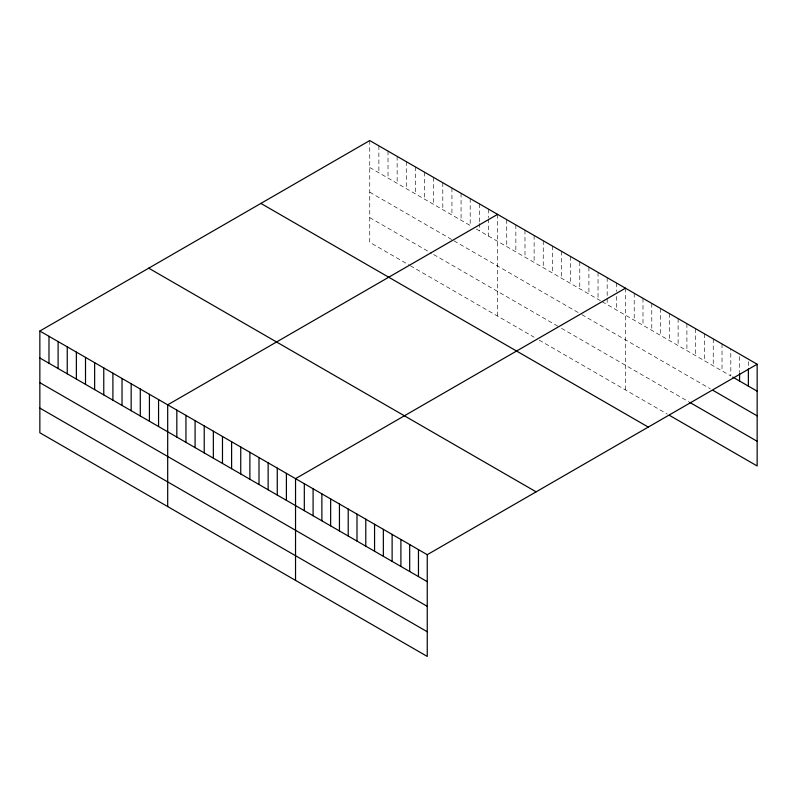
<?xml version="1.0" encoding="UTF-8"?>
<svg xmlns="http://www.w3.org/2000/svg" width="797" height="797" viewBox="0 0 797 797"><rect width="100%" height="100%" fill="white"/><g stroke="black" fill="none" stroke-linecap="round" stroke-linejoin="round"><path stroke-width="0.6" stroke-dasharray="3.98 2.99" d="M369.748 140.561L369.748 242.308L409.319 265.152M369.748 167.519L472.232 226.687M476.287 229.028L601.087 301.077M602.094 301.664L730.809 375.975L730.809 349.016M369.748 192.197L451.939 239.648M453.961 240.824L579.778 313.46M581.81 314.626L710.316 388.826M369.748 217.631L431.645 253.356M433.668 254.532L559.484 327.168M561.516 328.344L688.857 401.857M410.335 265.74L534.12 337.201M539.19 340.13L667.388 414.141M748.373 361.609L748.373 366.51M739.586 356.538L739.586 372.468M722.022 343.945L722.022 370.904M713.245 338.874L713.245 365.833M704.468 333.804L704.468 360.762M695.681 328.743L695.681 355.691M686.904 323.672L686.904 350.62M678.117 318.601L678.117 345.559M669.341 313.53L669.341 340.488M660.564 308.459L660.564 335.417M651.777 303.388L651.777 330.347M643 298.317L643 325.276M634.213 293.246L634.213 320.205M625.436 288.185L625.436 389.922M616.3 282.905L616.3 291.483M616.3 296.384L616.3 309.864M607.175 277.635L607.175 297.241M607.175 298.467L607.175 304.593M598.039 272.365L598.039 299.323M588.913 267.095L588.913 294.053M579.778 261.824L579.778 288.773M570.642 256.544L570.642 283.503M561.516 251.274L561.516 278.233M552.381 246.004L552.381 272.963M543.255 240.734L543.255 267.692M534.12 235.464L534.12 262.412M524.984 230.194L524.984 257.142M515.858 224.913L515.858 251.872M506.723 219.643L506.723 246.602M497.597 214.373L497.597 316.12M488.461 209.103L488.461 217.681M488.461 218.906L488.461 236.051M479.326 203.833L479.326 222.204M479.326 223.429L479.326 230.781M470.2 198.553L470.2 225.511M461.065 193.282L461.065 220.241M451.939 188.012L451.939 214.971M442.803 182.742L442.803 209.701M433.668 177.472L433.668 204.421M424.542 172.192L424.542 199.15M415.406 166.922L415.406 193.88M406.281 161.652L406.281 188.61M397.145 156.381L397.145 183.34M388.019 151.111L388.019 178.06M378.884 145.841L378.884 172.79"/><path stroke-width="1.2" d="M39.85 331.034L427.252 554.692L427.252 656.439L39.85 432.771L39.85 331.034L369.748 140.561L757.15 364.229L757.15 465.966L669.341 415.277M497.597 214.373L167.689 404.836L167.689 506.583M625.436 288.185L295.538 478.648L295.538 580.395M427.252 554.692L757.15 364.229M732.762 377.101L757.15 391.178M713.245 390.51L757.15 415.865M689.833 402.425L757.15 441.289M260.888 203.414L648.28 427.082M148.72 268.181L536.112 491.839M39.85 357.983L427.252 581.651M39.85 382.67L427.252 606.328M39.85 408.094L427.252 631.752M748.373 368.961L748.373 386.117M739.586 373.693L739.586 381.046M418.465 549.621L418.465 576.58M409.688 544.55L409.688 571.509M400.901 539.489L400.901 566.438M392.124 534.418L392.124 561.367M383.347 529.347L383.347 556.296M374.56 524.277L374.56 551.235M365.783 519.206L365.783 546.164M356.996 514.135L356.996 541.093M348.219 509.064L348.219 536.022M339.442 503.993L339.442 530.951M330.655 498.922L330.655 525.881M321.878 493.861L321.878 520.81M313.091 488.79L313.091 515.739M304.315 483.719L304.315 510.678M286.402 473.378L286.402 500.337M277.266 468.108L277.266 495.057M268.141 462.828L268.141 489.786M259.005 457.558L259.005 484.516M249.879 452.288L249.879 479.246M240.744 447.017L240.744 473.976M231.608 441.747L231.608 468.696M222.483 436.467L222.483 463.426M213.347 431.197L213.347 458.155M204.221 425.927L204.221 452.885M195.086 420.657L195.086 447.615M185.95 415.386L185.95 442.335M176.824 410.116L176.824 437.065M158.563 399.566L158.563 426.525M149.428 394.296L149.428 421.254M140.292 389.026L140.292 415.974M131.166 383.755L131.166 410.704M122.031 378.475L122.031 405.434M112.905 373.205L112.905 400.164M103.769 367.935L103.769 394.894M94.644 362.665L94.644 389.623M85.508 357.395L85.508 384.343M76.373 352.115L76.373 379.073M67.247 346.844L67.247 373.803M58.111 341.574L58.111 368.533M48.986 336.304L48.986 363.263"/></g></svg>
